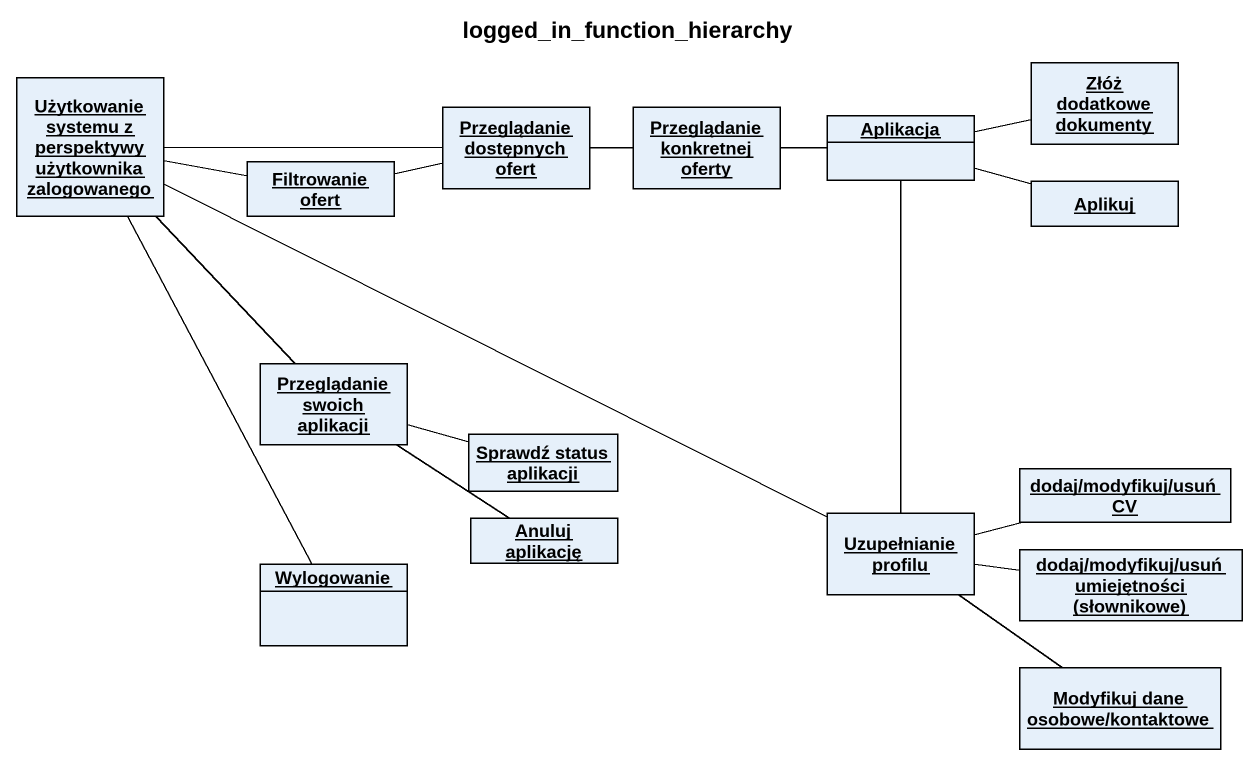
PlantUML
@startuml
title logged_in_function_hierarchy
hide circle
hide empty members
object "Użytkowanie systemu z perspektywy użytkownika zalogowanego" as Użytkowanie_systemu_z
object "Przeglądanie dostępnych ofert" as Przeglądanie_dostępnych
object "Przeglądanie konkretnej oferty" as Przeglądanie_konkretnej
object Aplikacja
object "Złóż dodatkowe dokumenty" as Złóż_dodatkowe_dokumenty
object "Filtrowanie ofert" as Filtrowanie_ofert
object Aplikuj
object "Przeglądanie swoich aplikacji" as Przeglądanie_swoich
object "Sprawdź status aplikacji" as Sprawdź_status_aplikacji
object "dodaj/modyfikuj/usuń CV" as dodaj_modyfikuj_usuń_CV
object Wylogowanie
object "Anuluj aplikację" as Anuluj_aplikację
object "Uzupełnianie profilu" as Uzupełnianie_profilu
object "dodaj/modyfikuj/usuń umiejętności (słownikowe)" as dodaj_modyfikuj_usuń
object "Modyfikuj dane osobowe/kontaktowe" as Modyfikuj_dane_osobowe
Użytkowanie_systemu_z -right- Przeglądanie_dostępnych
Użytkowanie_systemu_z -right- Filtrowanie_ofert
Użytkowanie_systemu_z -- Przeglądanie_swoich
Użytkowanie_systemu_z -- Wylogowanie
Użytkowanie_systemu_z -right- Uzupełnianie_profilu
Przeglądanie_dostępnych -right- Przeglądanie_konkretnej
Przeglądanie_konkretnej -right- Aplikacja
Aplikacja -right- Aplikuj
Aplikacja -- Uzupełnianie_profilu
Złóż_dodatkowe_dokumenty -left- Aplikacja
Filtrowanie_ofert -right- Przeglądanie_dostępnych
Przeglądanie_swoich -right- Sprawdź_status_aplikacji
Przeglądanie_swoich -- Anuluj_aplikację
Uzupełnianie_profilu -right- dodaj_modyfikuj_usuń_CV
Uzupełnianie_profilu -right- dodaj_modyfikuj_usuń
Uzupełnianie_profilu -- Modyfikuj_dane_osobowe
@enduml
